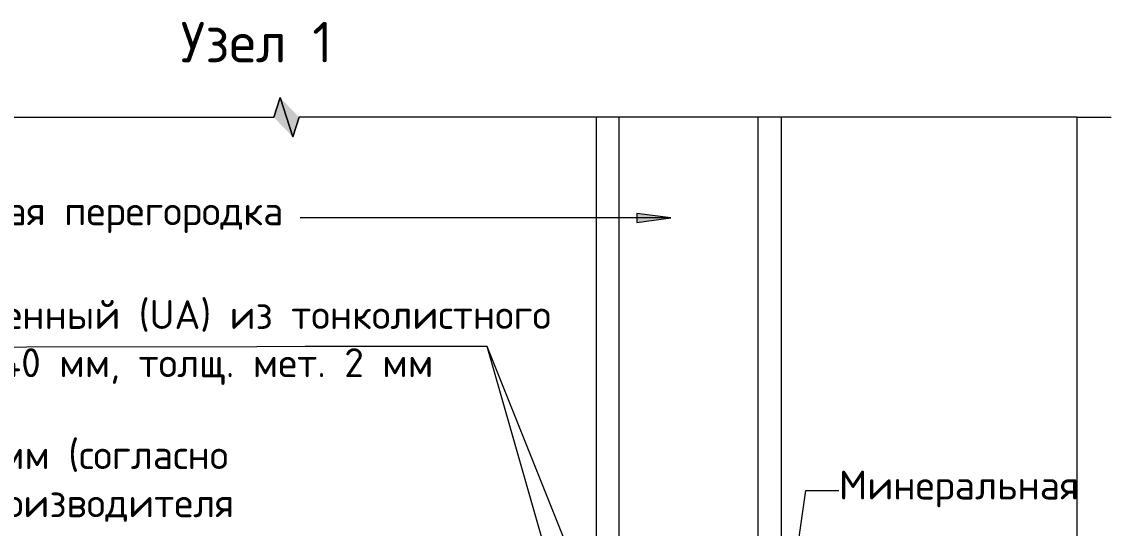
# Model space of a CAD drawing. Header units: millimetres. Extents: x -7839 to 81213, y -1545 to 30369.
# Drawn here: x 75346 to 81156, y 12234 to 14934 of the extents above; entities that cross this region are included whole.
import ezdxf

# ---------------------------------------------------------------- set-up
doc = ezdxf.new("R2010")
doc.units = ezdxf.units.MM
doc.layers.add('PDF _Геометрия', color=7, linetype='Continuous')
doc.layers.add('PDF _Текст', color=7, linetype='Continuous')
doc.layers.add('PDF _Сплошная заливка', color=7, linetype='Continuous', true_color=0xffffff)
doc.styles.add('PDF ISOCPEUR', font='isocpeur.ttf')

msp = doc.modelspace()

# ---------------------------------------------------------------- linework, layer by layer
at = {"layer": 'PDF _Геометрия', "lineweight": 20, "transparency": 33554687}
for points in [[(72542.3, 10748.153), (72542.3, 14424.917), (76689.885, 14424.917), (76724.031, 14530.007), (76758.177, 14424.917), (76791.529, 14319.884), (76824.881, 14424.917), (76791.529, 14319.884), (76758.177, 14424.917), (76724.031, 14530.007), (76689.885, 14424.917)], [(80974.053, 10748.153), (80974.053, 14424.917), (76825.348, 14424.917)], [(80974.053, 14424.917), (81155.974, 14424.917)]]:
    msp.add_lwpolyline(points, dxfattribs=at)
at = {"layer": 'PDF _Геометрия', "lineweight": 9, "transparency": 33554687}
for points in [[(78409.288, 14424.917), (78409.288, 11098.835)], [(79272.082, 14424.917), (79272.082, 11227.068), (79268.53, 11235.644), (79259.953, 11239.197), (79168.993, 11239.197), (79164.579, 11251.324), (79076.383, 11251.324), (79071.968, 11239.197), (78732.381, 11239.197), (78727.967, 11251.324), (78639.771, 11251.324), (78635.356, 11239.197), (78544.395, 11239.197), (78535.82, 11235.644), (78532.268, 11227.068), (78532.268, 14424.917)], [(79395.061, 14424.917), (79395.061, 11098.835)], [(78807.288, 13888.091), (78625.366, 13912.042), (78625.366, 13864.141), (78807.288, 13888.091), (77283.851, 13888.091), (76831.196, 13888.091)], [(79064.115, 10114.338), (77827.644, 13202.038), (72913.572, 13195.666)], [(79154.24, 8566.121), (77827.644, 13202.038), (77464.415, 13202.038), (76857.697, 13202.038)], [(79165.376, 9892.037), (79527.646, 12435.122), (79703.757, 12435.122)]]:
    msp.add_lwpolyline(points, dxfattribs=at)
at = {"layer": 'PDF _Сплошная заливка', "lineweight": 9, "transparency": 33554559}
for points in [[(76791.529, 14319.884), (76724.031, 14530.007), (76758.177, 14354.348), (76689.885, 14424.917)], [(76791.529, 14319.884), (76824.881, 14424.917), (76758.177, 14424.917), (76724.031, 14530.007)]]:
    msp.add_solid(points, dxfattribs=at)
at = {"layer": 'PDF _Сплошная заливка', "color": 7, "lineweight": 9, "transparency": 33554559}
msp.add_solid([(78807.288, 13888.091), (78625.366, 13912.042), (78625.366, 13864.141)], dxfattribs=at)

# ---------------------------------------------------------------- texts
at = {"layer": 'PDF _Текст', "lineweight": 25, "transparency": 33554687, "attachment_point": 4, "style": 'PDF ISOCPEUR'}
for s, insert, char_height in [('Узел 1', (76193.349, 14825.148), 215.6378), ('Трансформируемая перегородка', (73694.137, 13905.19), 154.02702), ('Профиль стальной усиленный (UA) из тонколистного', (72913.571, 13352.26), 154.02702), ('рулонного металла 100х40 мм, толщ. мет. 2 мм', (72913.572, 13095.549), 154.02702), ('Пристенная планка 70 мм (согласно', (72922.528, 12605.555), 154.02702), ('Минеральная', (79703.757, 12443.394), 154.02702), ('технологии монтажа производителя', (72922.528, 12348.844), 154.02702)]:
    msp.add_mtext(s, dxfattribs=dict(at, insert=insert, char_height=char_height))

doc.saveas('drawing.dxf')
